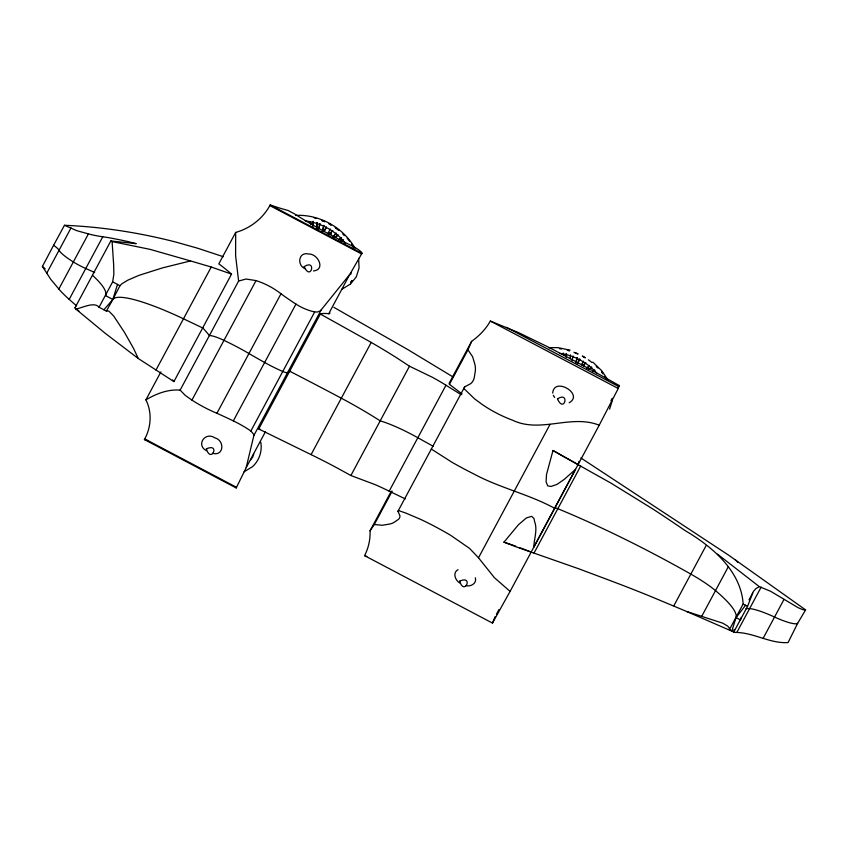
<?xml version="1.0" encoding="UTF-8"?>
<svg xmlns="http://www.w3.org/2000/svg" width="848" height="848" viewBox="0 0 848 848"><rect width="100%" height="100%" fill="white"/><g stroke="black" fill="none" stroke-linecap="round" stroke-linejoin="round"><path stroke-width="1.27" d="M312.912 226.586L312.923 221.466M313.145 225.239L313.166 221.392M316.94 229.066L316.961 222.664M317.099 229.024L317.12 222.611M566.21 357.57L566.22 353.733M566.443 356.224L566.453 353.658M570.248 358.768L570.418 354.877M580.816 457.909L728.496 555.08L805.6 609.892L803.024 609.723L798.286 607.783L770.567 591.257L759.31 586.646L755.854 588.65L753.342 591.533L747.565 606.32L733.87 631.877L729.45 629.566L729.227 627.859L727.573 626.025L722.782 623.195L686.774 611.525L650.066 596.176A292.518 52.512 21.8 0 0 614.164 582.078L578.792 568.796L517.598 547.373A160.548 28.715 23.7 0 1 503.977 542.158L518.393 524.795L526.375 517.937L531.664 516.326L533.964 518.467L534.675 521.796C537.727 529.746 533.954 539.317 533.827 547.13L575.548 469.326L564.333 479.311L557.051 484.367L551.136 486.434L547.755 485.925L546.101 481.887L546.494 474.551L553.002 450.489L578.103 464.556L579.036 461.248M552.705 393.08C553.988 376.268 584.399 394.214 569.178 402.758M160.887 371.901L145.909 399.843C152.195 412.276 151.198 427.519 144.404 439.54L236.221 487.96L246.153 467.746L253.87 435.469L321.286 309.743L349.895 274.254L362.043 253.139A11.056 1.95 28.2 0 0 351.125 245.443A109.339 19.281 28.2 0 1 294.256 213.76L287.96 210.442A144.224 25.44 28.2 0 1 271.975 205.576L270.183 204.962C263.092 218.371 250.255 228.388 235.67 232.437L235.617 255.842L238.617 281.048L180.126 390.122L185.214 395.338L191.945 400.108A51.696 16.663 27.1 0 0 216.918 413.283L218.286 413.888A164.12 39.39 27.3 0 1 233.327 420.894L295.952 304.093A164.12 92.252 29.3 0 1 282.214 294.669L280.995 293.768A51.696 32.616 29.6 0 0 256.022 280.593L246.015 279.034L238.617 281.048M236.221 487.96L236.263 487.727A11.056 1.95 28.2 0 0 236.009 487.197M729.45 629.566L743.145 604.02C741.099 570.863 711.811 546.292 685.205 530.647A292.518 50.053 34.6 0 0 653.225 509.235L610.973 483.127L565.669 457.729A160.548 27.751 32.7 0 1 553.097 450.542L553.097 450.542M235.67 232.437L218.816 263.866A236.168 42.411 21.7 0 1 230.062 272.823L231.536 274.116L173.904 381.6L138.235 358.481L133.624 348.528L124.412 332.289L113.579 315.891L108.777 311.046L106.35 311.099L99.046 307.22C94.531 301.369 82.256 307.803 75.896 309.096L74.963 307.835L110.823 240.959L136.21 243.662L127.815 241.521A103.541 18.667 12.8 0 0 108.237 237.599L100.414 236.412A24.857 4.473 11 0 1 90.683 234.504L76.935 230.72L64.459 225.292L53.594 245.295L42.4 266.431L50.816 279.437L60.441 290.917A24.857 3.911 45.3 0 0 67.48 297.839L73.204 302.937A103.541 16.589 43.5 0 1 76.659 305.895M733.87 631.877L734.145 629.301M318.318 229.946L319.77 223.724M318.848 228.663L320.014 223.692M322.282 231.663L323.735 225.451M322.441 231.642L323.894 225.43M571.902 360.962L573.068 355.99M575.877 362.69L577.032 357.718M576.025 362.668L577.191 357.697M259.509 429.353L259.7 428.664L258.725 428.961L311.068 454.623A129.871 23.066 26.1 0 1 338.193 468.541L350.881 475.516L375.335 484.706A57.971 10.314 25.5 0 1 385.745 489.497L405.27 498.889M461.142 394.68L442.73 383.222A57.971 10.112 30.9 0 0 432.819 377.508L409.489 366.209L397.33 358.227A129.871 22.716 30.3 0 0 371.223 342.433L321.106 314.47L321.445 313.739A109.911 19.271 29.7 0 1 328.717 313.718A11.056 1.94 29.7 0 0 329.607 312.636M431.325 449.058L451.549 462.012A81.62 14.395 28.2 0 0 474.053 474.074C499.864 487.992 528.898 494.225 554.656 508.302L554.878 507.486L557.624 508.62A234.334 41.329 28.2 0 1 690.495 573.905A46.725 8.236 28.2 0 1 715.309 590.462A132.744 23.415 28.2 0 1 736.075 617.588L740.495 619.92L741.205 617.365M391.257 491.246L370.046 530.795C370.449 539.37 368.509 548.02 364.576 555.641L492.465 623.079L495.19 616.56M531.707 551.083L599.207 425.187L618.245 388.501L619.093 385.48A390.504 68.879 28.2 0 0 546.96 346.429L518.319 332.522L490.356 321.063C485.809 329.162 479.162 335.956 471.636 341.331L449.175 383.211L449.44 384.345L462.118 393.97M110.823 240.959L112.095 241.585L113.632 264.29L113.865 274.233L112.646 281.854L117.49 284.409L112.848 299.471L106.35 311.099M253.732 453.892L252.693 457.167L250.542 459.849M350.606 274.561L351.295 272.378M609.595 409.118L612.351 400.383M731.877 630.827L736.075 617.588L745.572 605.271L747.565 606.32M449.44 384.345L467.948 349.832L471.636 341.331M467.948 349.832L472.601 356.701L474.371 362.615A23.691 19.78 31.2 0 1 475.325 371.053L474.17 378.091A21.295 15.317 30.1 0 1 470.81 383.603L464.672 386.858L463.898 388.532L474.583 398.836L482.342 404.581A75.716 40.333 29.2 0 0 512.415 420.142C540.462 433.678 570.693 413.93 599.207 425.187M805.6 609.892L797.671 623.28L788.089 642.561C769.889 643.812 753.088 632.12 734.76 632.438L686.774 611.525M323.978 231.493L326.342 226.84M324.212 231.483L325.982 227.995M327.763 233.709L330.275 229.045M577.276 363.76L579.64 359.107M578.103 362.584L579.862 359.096M581.643 364.81L583.413 361.312M581.802 364.799L583.572 361.312M763.189 638.237L784.008 599.409M112.646 281.854L99.046 307.22M231.536 274.116L211.237 267.025L190.535 260.93L162.551 267.873L138.977 275.346L127.836 280.169L121.826 283.826L119.928 285.765L112.848 299.471L103.891 309.774M673.831 605.811L706.151 545.54M736.859 632.407L761.165 587.07M701.678 616.411L728.326 566.697M258.725 428.961L320.332 314.057L321.307 313.781M534.017 553.097L580.668 466.082M88.383 233.931L58.777 289.147M102.778 236.772L69.197 299.397M46.863 272.992L71.041 227.889M211.237 267.025L155.979 370.078M311.068 454.623L371.223 342.422M389.179 491.172L445.995 385.215M191.945 400.108L256.022 280.603M216.918 413.283L280.995 293.768M253.87 435.469A11.119 3.583 27.1 0 0 253.881 434.547L250.86 431.007L314.693 311.937L317.385 312.032L320.152 310.94A11.119 7.017 29.6 0 0 321.286 309.743M246.196 467.608L265.424 431.749M328.717 313.718L349.8 274.381M350.881 475.516L409.489 366.209M370.046 530.795L374.297 524.499L392.179 491.14M374.297 524.499L382.215 525.272L387.642 524.371A23.691 14.034 26.2 0 0 394.267 522.23L398.412 519.389A21.295 9.233 26.7 0 0 399.927 515.796L397.977 511.259L464.672 386.858M492.465 623.079L510.093 591.406L494.363 577.636L478.505 557.783L549.992 424.445M496.44 614.228L498.953 609.553M610.952 400.659L612.203 398.316M617.842 387.812L619.093 385.48M510.093 591.406L531.198 552.037L521.107 548.168M749.017 599.812L752.632 593.102M397.977 511.259L398.486 510.528L405.736 513.029L420.756 519.432A75.716 15.582 27.3 0 1 450.659 535.321L469.538 548.38L478.505 557.783M351.962 280.741L350.669 282.469L352.015 280.699M350.542 283.995L356.298 276.851L359.054 268.116L358.63 258.396M329.098 234.589L332.533 230.571M329.31 234.61L332.755 230.592M332.575 237.228L336.02 233.211M332.723 237.239L336.168 233.221M583.254 365.848L585.83 362.838M586.731 368.488L589.318 365.477M586.88 368.498L589.466 365.488M334.006 238.023L338.267 234.885M334.218 238.055L337.409 235.702M339.221 239.443L341.352 237.875M338.299 240.26L341.49 237.906M588.374 369.505L591.565 367.152M588.576 369.537L591.777 367.184M592.519 371.71L594.649 370.141M592.657 371.742L594.787 370.173M458.026 569.665C452.334 572.58 455.217 580.35 459.69 582.968M342.041 289.168L350.383 284.101M244.129 471.774L252.471 466.707C259.265 460.538 262.403 451.253 260.771 442.211M145.909 399.843C156.138 393.737 168.042 389.115 180.126 390.122M341.055 240.8L343.429 239.719M340.059 241.394L342.422 240.313M202.852 327.996L204.294 329.575A236.581 41.722 28.2 0 1 209.371 335.585A22.08 3.89 28.2 0 1 223.978 340.355A58.65 10.346 28.2 0 1 248.962 353.531A177.857 31.365 28.2 0 0 264.64 362.488A36.814 6.498 28.2 0 0 282.776 371.477A8.671 1.526 28.2 0 0 287.578 372.601A109.943 19.387 28.2 0 1 289.889 371.382L290.641 371.18M313.484 270.936C325.918 269.717 317.947 253.626 308.746 254.04C298.305 251.315 296.609 265.721 305.503 268.88M573.937 352.259L578.06 353.966L574.933 352.694M295.464 215.413C319.283 214.056 343.249 227.444 354.962 248.178M548.762 347.68L557.867 347.627L570.089 350.15M64.459 225.292C102.036 226.84 139.369 232.67 175.769 242.051L197.711 248.241L223.278 256.7M588.417 359.828L591.893 362.467M212.466 453.277C224.031 456.669 224.9 440.335 214.883 437.897C205.343 431.272 195.612 444.914 206.393 450.701M465.764 585.533C470.566 587.123 477.148 583.371 475.325 577.795M559.51 348.698L561.503 349.016M112.095 241.585L150.138 249.376L190.535 260.93M305.291 220.851C320.745 222.95 335.829 230.656 345.231 243.281M559.775 353.362C574.149 355.291 587.473 362.658 597.109 373.427M567.248 350.182L569.262 350.786M314.163 217.851L316.145 218.466M567.46 350.118L569.443 350.733M503.871 542.116L510.75 544.405M144.404 439.54L146.195 440.154A144.224 25.44 28.2 0 0 148.093 440.79M511.959 544.829L515.669 546.154M364.576 555.641L366.824 556.458M519.464 547.554L520.004 547.755M321.636 220.427L324.763 221.699L321.858 220.395M351.655 244.192L353.531 247.584M202.926 328.07L183.528 318.816A98.156 17.31 28.2 0 0 112.848 299.471L105.534 295.623A119.229 21.03 28.2 0 0 92.612 275.409M743.145 604.02L745.572 605.271M289.974 371.36L301.697 377.402A694.417 122.483 28.2 0 1 341.246 398.157A106.837 18.847 28.2 0 1 380.19 420.852A47 8.289 28.2 0 1 417.735 437.685L433.328 446.355M320.332 314.057L321.106 314.47M506.426 327.339L618.775 386.593M270.183 204.962L362.001 253.372M490.356 321.063L618.245 388.501M269.844 205.587L361.661 253.997M144.743 438.914L236.56 487.335M333.858 307.347L407.655 349.482L453.065 376.957M117.49 284.409L119.928 285.765M582.353 356.16L585.343 357.814L582.565 356.149M329.056 223.893L330.943 225.006M329.268 223.883L331.112 224.996M138.235 358.481L105.163 333.264L75.896 309.096M717.525 554.168L759.31 586.646M584.389 366.198L582.703 364.916L584.516 366.198M331.091 233.931L329.406 232.649L331.218 233.931M78.896 311.025L74.963 307.835M42.4 266.431L45.177 268.827M592.826 362.138L601.773 370.777L608.26 380.445M596.303 366.294L597.851 367.788M343.005 234.027L344.553 235.521M596.473 366.325L597.988 367.82M343.186 234.059L344.691 235.553M735.131 559.595L737.898 562.415M734.76 632.438L733.965 631.516M601.571 372.007L602.875 373.639M172.61 379.957L173.904 381.6M601.73 372.049L602.992 373.682M347.161 238.161L349.705 241.415M553.331 395.306L554.624 397.489M605.302 377.254L606.32 378.982M604.942 376.459L606.267 378.749M352.312 245.337L353.637 247.627M563.284 353.022L563.814 355.588M310.4 221.975L310.93 224.54M310.251 222.038L310.771 224.603M233.327 420.884A34.037 8.173 27.3 0 1 250.849 431.007M746.007 608.684A67.957 11.989 28.2 0 1 749.346 608.578A43.142 7.611 28.2 0 1 774.15 616.867A35.892 6.328 28.2 0 0 797.671 623.28M53.594 245.295A16.981 3 28.2 0 1 59.021 250.213A29.065 5.13 28.2 0 0 73.447 262.011A18.614 3.286 28.2 0 0 85.86 268.551A80.03 14.119 28.2 0 1 94.647 272.526M314.693 311.926A34.037 19.133 29.3 0 1 295.941 304.103M304.178 266.664C310.972 281.79 316.898 258.513 304.178 266.664M557.475 398.931C564.27 414.057 570.195 390.78 557.475 398.931M206.382 448.889C211.11 464.216 220.575 442.423 206.382 448.889M459.68 581.156C464.407 596.483 473.862 574.69 459.68 581.156M335.342 227.571L338.744 230.211L335.342 227.571"/></g></svg>
